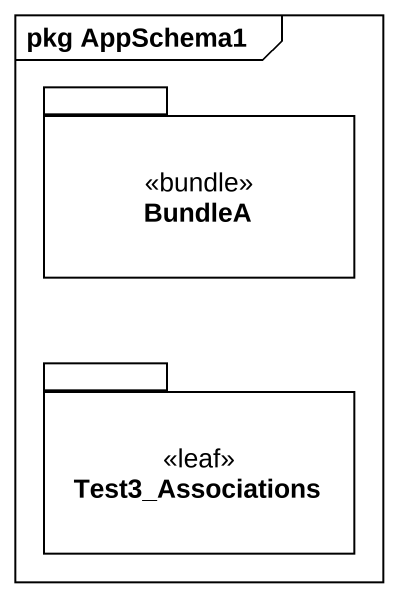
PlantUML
@startuml
mainframe pkg AppSchema1
package BundleA <<bundle>> {
}
package Test3_Associations <<leaf>> {
}
@enduml
